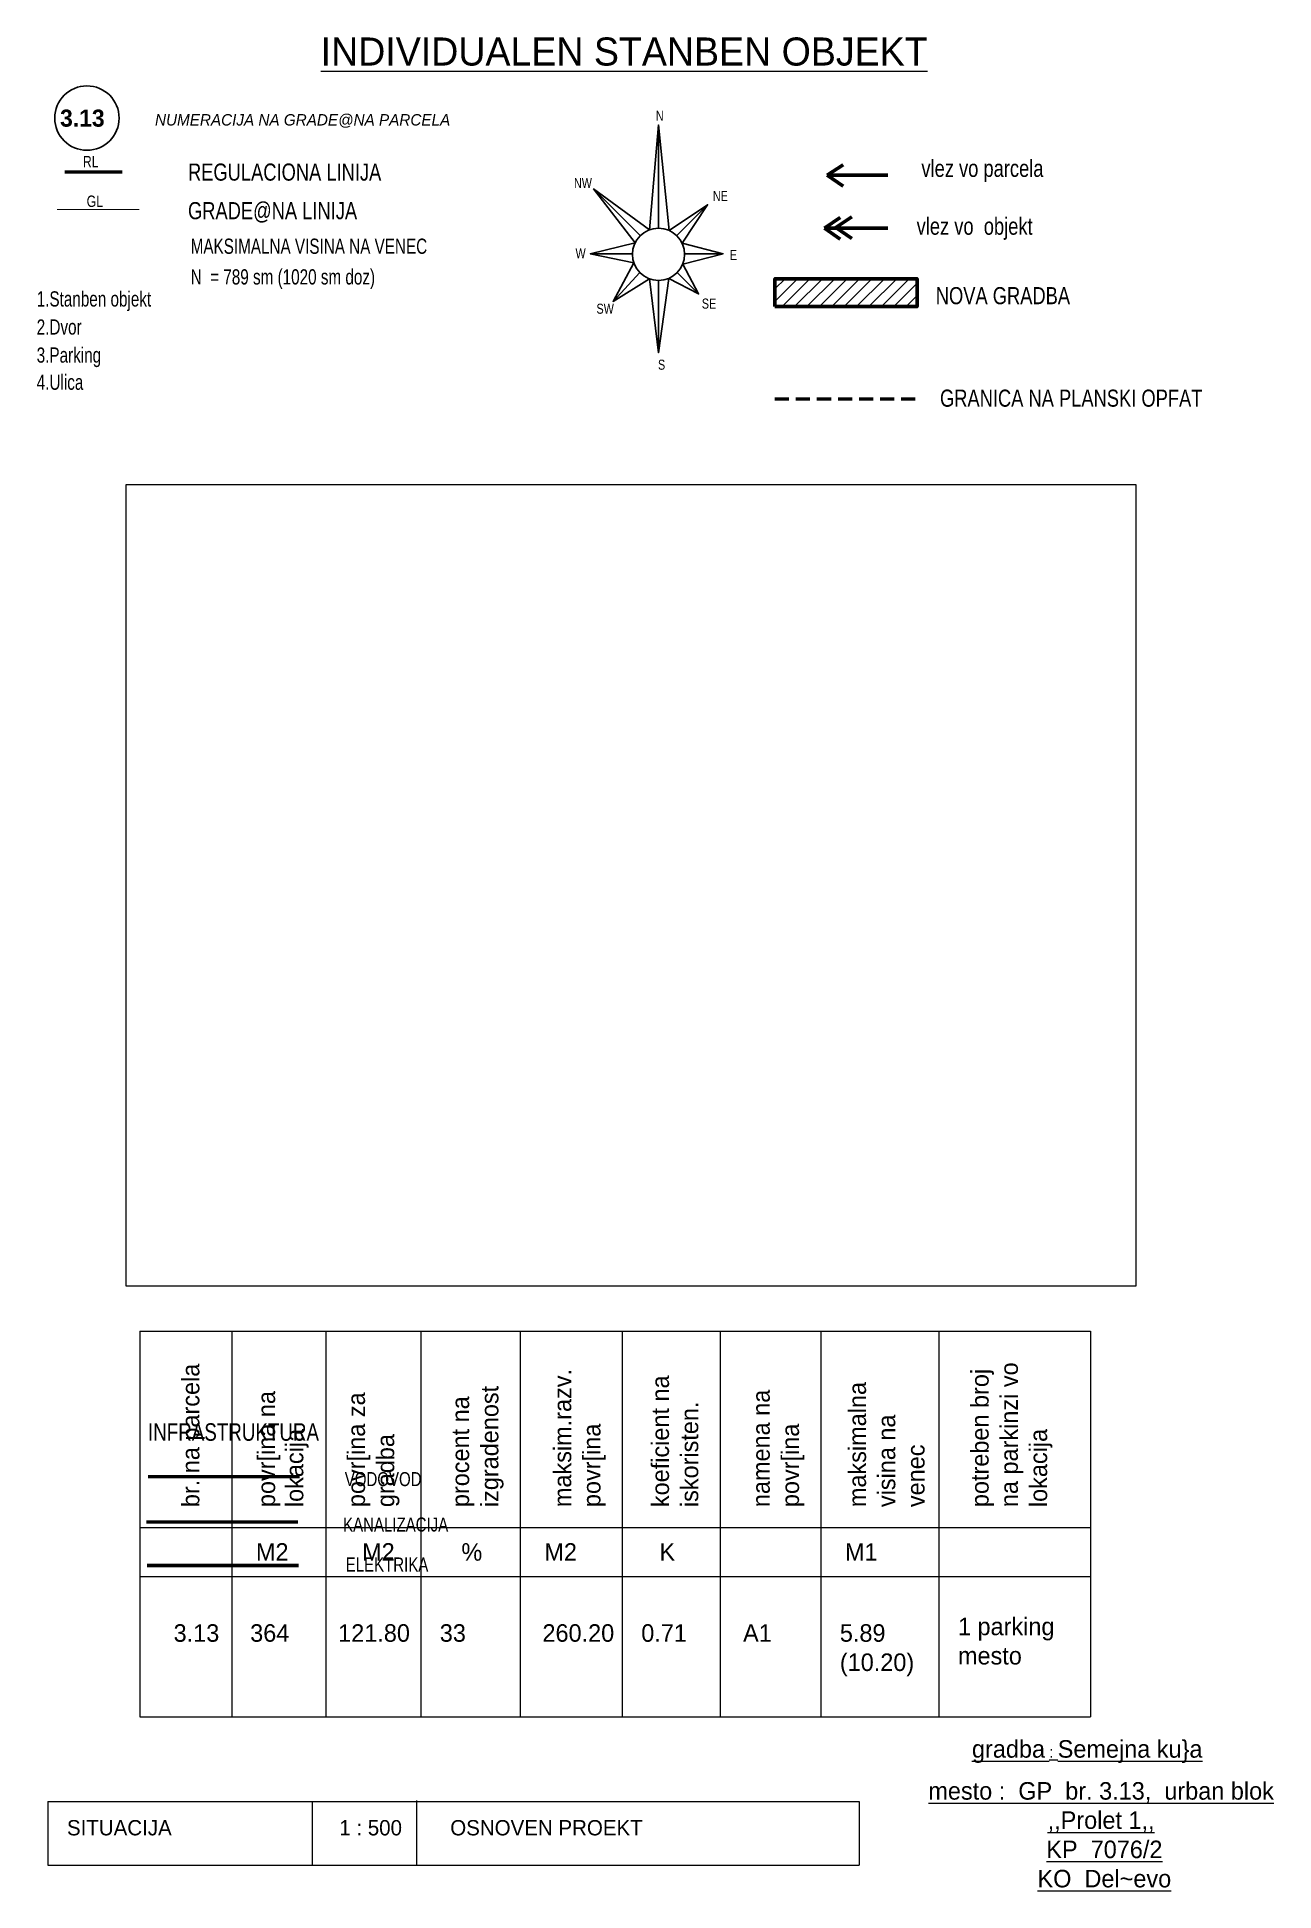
# Paper-space layout 'Layout1' of a CAD drawing. Header units: metres. Extents: x 17 to 193, y 13 to 277.
import ezdxf

# ---------------------------------------------------------------- set-up
doc = ezdxf.new("R2010")
doc.units = ezdxf.units.M
doc.header["$MEASUREMENT"] = 0
doc.linetypes.add('JIS_02_2.0', pattern=[3, 2, -1])
for name, color, linetype in [('DOKUMENTACIONA', 7, 'Continuous'), ('LEGENDI', 7, 'Continuous'), ('Numeracija na parcela', 1, 'Continuous')]:
    doc.layers.add(name, color=color, linetype=linetype)
for name, color, linetype, lineweight in [('gradezna_linija', 250, 'Continuous', 53), ('Pecat', 150, 'Continuous', 25), ('povrsina za gradba', 82, 'Continuous', 53), ('sintezen', 7, 'Continuous', 0), ('soobrakaj', 250, 'Continuous', 53), ('Zidovi_novi_hatc', 41, 'Continuous', 13)]:
    doc.layers.add(name, color=color, linetype=linetype, lineweight=lineweight)
doc.styles.add('K', font='M_HELVN.TTF')
doc.styles.add('K1', font='')
doc.styles.add('KIRILICA', font='M_TMSN.TTF')
doc.styles.get('K1').set_extended_font_data('Zurich BlkEx BT')

psp = doc.layouts.get("Layout1")

# ---------------------------------------------------------------- hatches: boundary and pattern name
at = {"layer": 'Zidovi_novi_hatc', "ltscale": 50}
h = psp.add_hatch(dxfattribs=at)
h.set_pattern_fill('LINE', color=30, scale=10, angle=45, style=0)
h.set_pattern_definition([(45, (-10.4293, 11.5642), (-0.8838835, 0.8838835), [])])
h.paths.add_polyline_path([(121.7, 238.42), (141.97, 238.42), (141.97, 242.38), (121.7, 242.38)])

# ---------------------------------------------------------------- linework, layer by layer
at = {"color": 5, "linetype": 'JIS_02_2.0', "lineweight": 50}
psp.add_line((121.7, 225.28), (141.97, 225.28), dxfattribs=at)
at = {"layer": 'DOKUMENTACIONA', "color": 5, "linetype": 'Continuous', "lineweight": 70, "ltscale": 10, "const_width": 0.5}
psp.add_lwpolyline([(32.37, 71.66), (53.97, 71.66)], dxfattribs=at)
at = {"layer": 'DOKUMENTACIONA', "color": 46, "linetype": 'Continuous', "lineweight": 70, "ltscale": 10, "const_width": 0.5}
psp.add_lwpolyline([(32.14, 65.2), (53.74, 65.2)], dxfattribs=at)
at = {"layer": 'DOKUMENTACIONA', "color": 1, "linetype": 'Continuous', "lineweight": 70, "ltscale": 10, "const_width": 0.5}
psp.add_lwpolyline([(32.22, 58.99), (53.82, 58.99)], dxfattribs=at)
at = {"layer": 'gradezna_linija', "color": 7, "ltscale": 50}
psp.add_lwpolyline([(121.7, 238.42), (141.97, 238.42), (141.97, 242.38), (121.7, 242.38)], close=True, dxfattribs=at)
at = {"layer": 'LEGENDI', "linetype": 'Continuous'}
for points in [[(103.82, 249.34), (105.12, 264.3), (106.62, 249.26), (112.12, 252.92), (108.47, 247.46), (114.31, 245.93), (108.56, 244.46), (110.83, 240.22), (106.57, 242.43), (105.12, 231.83), (103.83, 242.37), (98.65, 239.14), (101.6, 244.64), (95.38, 245.93), (101.78, 247.5), (95.86, 255.18), (103.82, 249.34)], [(105.12, 249.58), (105.12, 264.3)], [(102.52, 248.52), (95.86, 255.18)], [(107.71, 248.52), (112.12, 252.92)], [(101.4, 245.93), (95.38, 245.93)], [(108.84, 245.93), (114.31, 245.93)], [(102.45, 243.26), (98.65, 239.14)], [(107.78, 243.26), (110.83, 240.22)], [(105.12, 242.14), (105.12, 231.83)]]:
    psp.add_lwpolyline(points, dxfattribs=at)
at = {"layer": 'LEGENDI', "color": 7, "linetype": 'Continuous', "lineweight": 50, "ltscale": 10, "const_width": 0.135}
psp.add_lwpolyline([(19.41, 252.23), (31.12, 252.23)], dxfattribs=at)
at = {"layer": 'LEGENDI', "linetype": 'Continuous'}
psp.add_circle((105.12, 245.86), 3.72, dxfattribs=at)
at = {"layer": 'Numeracija na parcela'}
psp.add_circle((23.67, 265.28), 4.59, dxfattribs=at)
at = {"layer": 'Pecat', "linetype": 'Continuous', "lineweight": 20}
for p, q in [((18.11, 25.38), (133.7, 25.38)), ((18.11, 25.38), (18.11, 16.28)), ((55.78, 25.38), (55.78, 16.28)), ((70.63, 25.53), (70.63, 16.28)), ((133.7, 25.38), (133.7, 16.28)), ((18.11, 16.28), (133.7, 16.28))]:
    psp.add_line(p, q, dxfattribs=at)
at = {"layer": 'povrsina za gradba', "lineweight": 50}
psp.add_line((20.53, 257.6), (28.67, 257.6), dxfattribs=at)
at = {"layer": 'sintezen'}
for p, q in [((31.19, 92.41), (166.67, 92.41)), ((31.19, 92.41), (31.19, 37.41)), ((44.3, 92.41), (44.3, 37.41)), ((57.73, 92.41), (57.73, 37.41)), ((71.23, 92.41), (71.23, 37.41)), ((85.4, 92.41), (85.4, 37.41)), ((85.4, 92.41), (85.4, 37.41)), ((99.95, 92.41), (99.95, 37.41)), ((99.95, 92.41), (99.95, 37.41)), ((99.95, 92.41), (99.95, 37.41)), ((113.88, 92.41), (113.88, 37.41)), ((113.88, 92.41), (113.88, 37.41)), ((113.88, 92.41), (113.88, 37.41)), ((113.88, 92.41), (113.88, 37.41)), ((128.24, 92.41), (128.24, 37.41)), ((128.24, 92.41), (128.24, 37.41)), ((128.24, 92.41), (128.24, 37.41)), ((128.24, 92.41), (128.24, 37.41)), ((128.24, 92.41), (128.24, 37.41)), ((145.07, 92.41), (145.07, 37.41)), ((145.07, 92.41), (145.07, 37.41)), ((145.07, 92.41), (145.07, 37.41)), ((145.07, 92.41), (145.07, 37.41)), ((145.07, 92.41), (145.07, 37.41)), ((145.07, 92.41), (145.07, 37.41)), ((166.67, 92.41), (166.67, 37.41)), ((31.19, 64.41), (166.67, 64.41)), ((31.19, 57.41), (166.67, 57.41)), ((31.19, 37.41), (166.67, 37.41))]:
    psp.add_line(p, q, dxfattribs=at)
at = {"layer": 'soobrakaj', "color": 7, "ltscale": 50}
for p, q in [((129.16, 257.12), (131.42, 258.63)), ((137.79, 257.12), (129.16, 257.12)), ((129.16, 257.12), (131.42, 255.55)), ((128.75, 249.6), (131.01, 251.12)), ((130.39, 249.67), (132.66, 251.19)), ((137.79, 249.6), (128.75, 249.6)), ((128.75, 249.6), (131.01, 248.03)), ((130.39, 249.67), (132.66, 248.1))]:
    psp.add_line(p, q, dxfattribs=at)

# ---------------------------------------------------------------- texts
at = {"layer": 'DOKUMENTACIONA', "style": 'K', "width": 0.8}
for s, height, p in [('INFRASTRUKTURA', 2.5, (32.37, 76.77)), ('VODOVOD', 2, (60.41, 70.31)), ('KANALIZACIJA', 2, (60.17, 63.84)), ('ELEKTRIKA', 2, (60.54, 58.14))]:
    psp.add_text(s, height=height, dxfattribs=at).set_placement(p)
at = {"layer": 'LEGENDI', "linetype": 'Continuous', "style": 'K1', "width": 0.8}
for s, height, p in [('N', 1.44, (104.74, 264.89)), ('NW', 1.437, (93.07, 255.31)), ('NE', 1.437, (112.86, 253.46)), ('W', 1.44, (93.29, 245.28)), ('E', 1.44, (115.29, 245.04)), ('SW', 1.437, (96.28, 237.39)), ('SE', 1.437, (111.29, 238.12)), ('S', 1.44, (105.04, 229.41))]:
    psp.add_text(s, height=height, dxfattribs=at).set_placement(p)
at = {"layer": 'LEGENDI', "color": 3, "linetype": 'Continuous', "lineweight": 70, "ltscale": 10, "style": 'K', "width": 0.8}
psp.add_text('RL', height=1.626, dxfattribs=at).set_placement((23.09, 258.25))
at = {"layer": 'LEGENDI', "style": 'K'}
for s, height, width, p in [('REGULACIONA LINIJA', 2.4383, 0.8, (38.07, 256.36)), ('GL', 1.626, 0.8, (23.63, 252.61)), ('GRADE@NA LINIJA', 2.4383, 0.8, (38.07, 250.86)), ('MAKSIMALNA VISINA NA VENEC', 2.1674, 0.75, (38.45, 245.93)), ('N  = 789 sm (1020 sm doz)', 2.1674, 0.75, (38.45, 241.56)), ('1.Stanben objekt', 2.1674, 0.75, (16.51, 238.42)), ('NOVA GRADBA', 2.4383, 0.8, (144.63, 238.75)), ('2.Dvor', 2.167, 0.75, (16.51, 234.42)), ('3.Parking', 2.167, 0.75, (16.51, 230.42)), ('4.Ulica', 2.167, 0.75, (16.51, 226.55)), ('GRANICA NA PLANSKI OPFAT', 2.4383, 0.8, (145.23, 224.14))]:
    psp.add_text(s, height=height, dxfattribs=dict(at, width=width)).set_placement(p)
at = {"layer": 'Numeracija na parcela', "insert": (19.84, 266.49), "char_height": 2.4383, "width": 4.9668, "attachment_point": 1}
psp.add_mtext('{\\fUniversity_Kirilica|b1|i0|c0|p34;3.13}', dxfattribs=at)
at = {"layer": 'Pecat', "lineweight": 20, "style": 'KIRILICA'}
for s, insert, char_height, width, attachment_point in [('{\\L\\C7; INDIVIDUALEN STANBEN OBJEKT}', (99.48, 276.76), 4, 147.3632, 2), ('{\\fMacedonian Tms|b0|i1|c0|p18;NUMERACIJA NA GRADE@NA PARCELA}', (54.4, 265.84), 1.6255, 63.8059, 2), ('SITUACIJA', (20.82, 22.72), 2.184, 36.3954, 1), ('1 : 500', (59.63, 22.72), 2.184, 17.5725, 1), ('OSNOVEN PROEKT', (75.44, 22.72), 2.184, 65.0219, 1)]:
    psp.add_mtext(s, dxfattribs=dict(at, insert=insert, char_height=char_height, width=width, attachment_point=attachment_point))
at = {"layer": 'Pecat', "color": 7, "lineweight": 20, "attachment_point": 2, "style": 'KIRILICA'}
for s, insert, char_height, width in [('{\\H1.538x;\\Lgradba\\H0.65x; : \\H1.538x;Semejna ku\\}a}', (166.21, 34.11), 1.6255, 58.9888), ('\\A1;{\\Lmesto :  GP  br. 3.13,  urban blok ,,Prolet 1,,\\P KP  7076/2 \\P KO  Del~evo}', (168.19, 28.13), 2.5, 51.7452)]:
    psp.add_mtext(s, dxfattribs=dict(at, insert=insert, char_height=char_height, width=width))
at = {"layer": 'sintezen', "char_height": 2.5, "width": 30, "attachment_point": 1, "rotation": 90}
for s, insert in [('{\\fM_Times|b0|i0|c0|p18;br. na parcela}', (37.19, 67.32)), ('{\\fM_Times|b0|i0|c0|p18;potreben broj \\Pna parkinzi vo\\Plokacija}', (149.66, 67.32)), ('{\\fM_Times|b0|i0|c0|p18;procent na\\Pizgradenost  }', (75.63, 67.32)), ('{\\fM_Times|b0|i0|c0|p18;maksim.razv.\\Ppovr[ina}', (90.18, 67.32)), ('{\\fM_Times|b0|i0|c0|p18;koeficient na \\Piskoristen.}', (104.11, 67.32)), ('{\\fM_Times|b0|i0|c0|p18;maksimalna\\Pvisina na\\Pvenec}', (132.19, 67.32)), ('{\\fM_Times|b0|i0|c0|p18;povr[ina na }', (47.98, 67.32)), ('{\\fM_Times|b0|i0|c0|p18;povr[ina za\\Pgradba  }', (60.79, 67.32)), ('{\\fM_Times|b0|i0|c0|p18;namena na \\Ppovr[ina}', (118.47, 67.32)), ('{\\fM_Times|b0|i0|c0|p18;lokacija }', (52, 67.32))]:
    psp.add_mtext(s, dxfattribs=dict(at, insert=insert))
at = {"layer": 'sintezen', "char_height": 2.5, "attachment_point": 1}
for s, insert, width in [('{\\fM_Times|b0|i0|c0|p18;M2}', (47.75, 62.18), 9.5617), ('{\\fM_Times|b0|i0|c0|p18;M2}', (62.88, 62.18), 9.5617), ('{\\fM_Times|b0|i0|c0|p18;%}', (77.03, 62.18), 9.5617), ('{\\fM_Times|b0|i0|c0|p18;M2}', (88.85, 62.18), 9.5617), ('{\\fM_Times|b0|i0|c0|p18;K}', (105.26, 62.18), 9.5617), ('{\\fM_Times|b0|i0|c0|p18;M1}', (131.69, 62.18), 9.5617), ('{\\fM_Times|b0|i0|c0|p18;3.13}', (36.02, 50.63), 9.5617), ('{\\fM_Times|b0|i0|c0|p18;364}', (46.93, 50.63), 9.5617), ('{\\fM_Times|b0|i0|c0|p18;121.80}', (59.47, 50.63), 9.5617), ('{\\fM_Times|b0|i0|c0|p18;33}', (73.95, 50.63), 9.5617), ('{\\fM_Times|b0|i0|c0|p18;260.20}', (88.58, 50.63), 14.6738), ('{\\fM_Times|b0|i0|c0|p18;0.71}', (102.66, 50.63), 9.5617), ('{\\fM_Times|b0|i0|c0|p18;A1}', (117.17, 50.63), 0.1099), ('{\\fM_Times|b0|i0|c0|p18;5.89\\P(10.20)}', (130.96, 50.63), 9.5617), ('{\\fM_Times|b0|i0|c0|p18;\\P1 parking\\Pmesto }', (147.79, 55.73), 22.642)]:
    psp.add_mtext(s, dxfattribs=dict(at, insert=insert, width=width))
at = {"layer": 'soobrakaj', "style": 'K', "width": 0.8}
for s, p in [('vlez vo parcela', (142.58, 256.89)), ('vlez vo  objekt', (141.9, 248.65))]:
    psp.add_text(s, height=2.4383, dxfattribs=at).set_placement(p)

# ---------------------------------------------------------------- viewports
at = {"layer": 'gradezna_linija', "linetype": 'Continuous', "lineweight": 70}
psp.add_viewport(center=(101.19, 155.95), size=(143.99, 114.1602), view_center_point=(647822.7, 648515.48), view_height=57.08012, dxfattribs=at)

doc.saveas('drawing.dxf')
